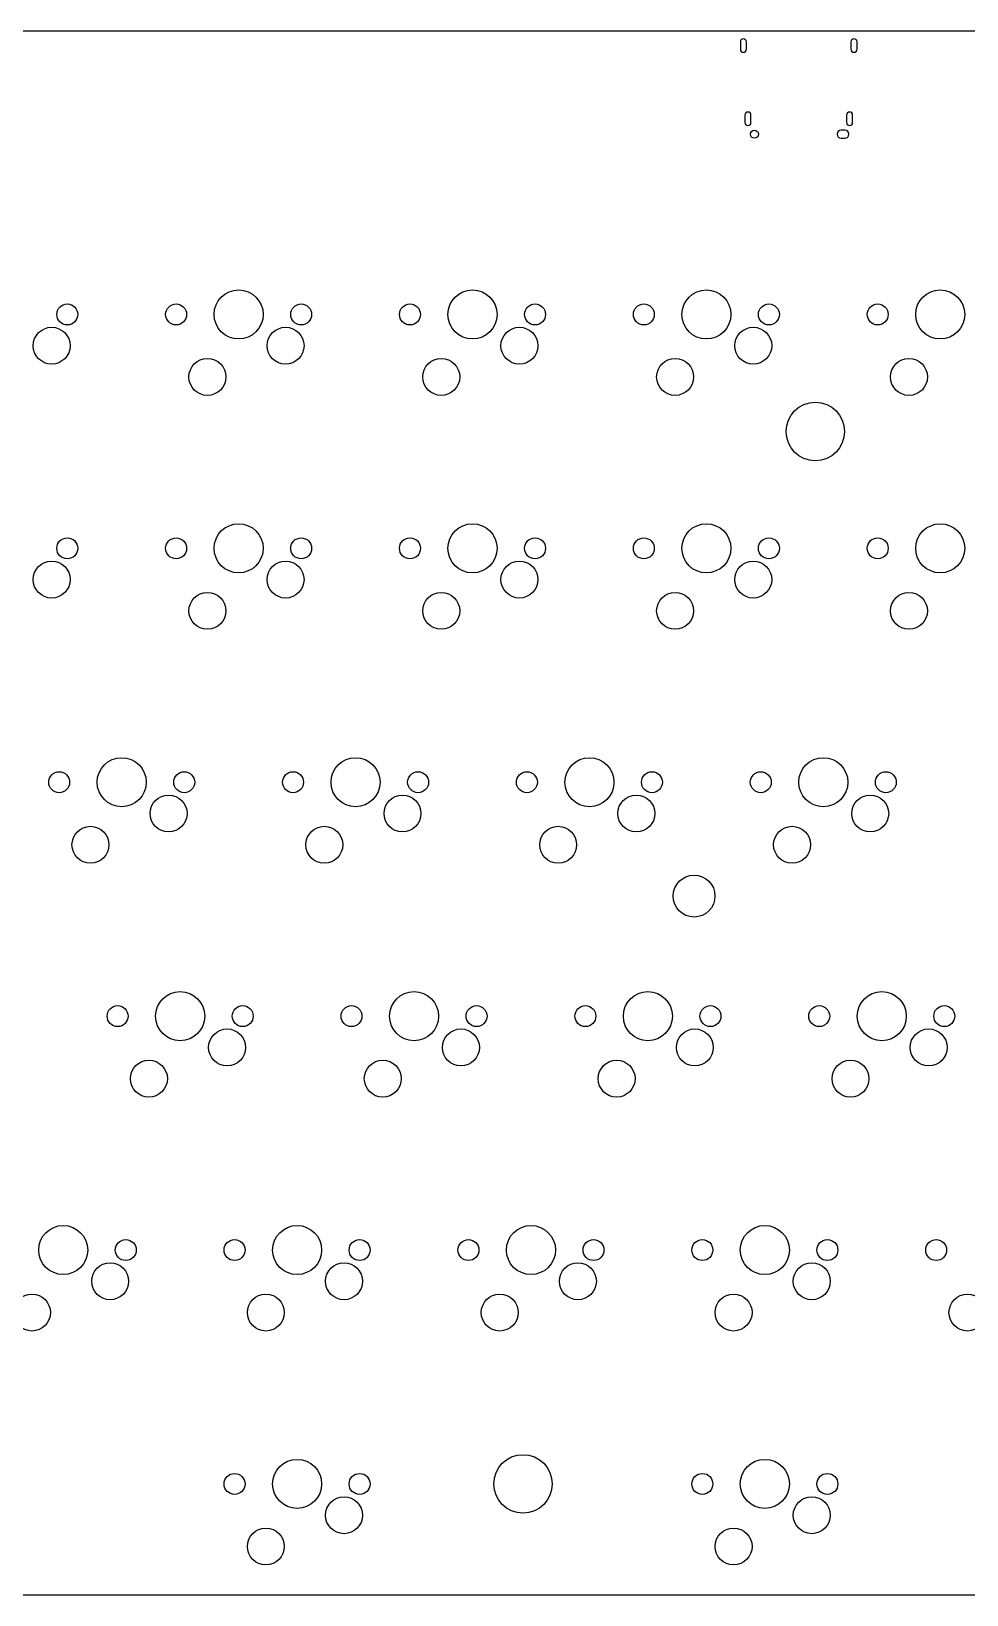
# Model space of a CAD drawing. Extents: x 1 to 300, y -114 to 13.
# Drawn here: x 88.2 to 164.2, y -114 to 13 of the extents above; entities that cross this region are included whole.
import ezdxf

# ---------------------------------------------------------------- set-up
doc = ezdxf.new("R2010")
doc.units = 0
doc.layers.add('Part__Feature439', color=7, linetype='CONTINUOUS')

msp = doc.modelspace()

# ---------------------------------------------------------------- linework, layer by layer
at = {"layer": 'Part__Feature439'}
for p, q in [((243.7, 13), (57.3, 13)), ((243.7, 13, 1.6), (57.3, 13, 1.6)), ((243.7, 13), (57.3, 13)), ((243.7, 13, 1.6), (57.3, 13, 1.6)), ((145.76, 12.14), (145.76, 11.54)), ((145.76, 12.14, 1.6), (145.76, 11.54, 1.6)), ((145.76, 12.14), (145.76, 12.14, 1.6)), ((145.76, 12.14), (145.76, 12.14, 1.6)), ((145.76, 12.14, 1.6), (145.76, 11.54, 1.6)), ((145.76, 12.14), (145.76, 11.54)), ((145.76, 11.54), (145.76, 11.54, 1.6)), ((145.76, 11.54), (145.76, 11.54, 1.6)), ((146.26, 11.54), (146.26, 12.14)), ((146.26, 11.54, 1.6), (146.26, 12.14, 1.6)), ((146.26, 12.14), (146.26, 12.14, 1.6)), ((146.26, 11.54, 1.6), (146.26, 12.14, 1.6)), ((146.26, 12.14), (146.26, 12.14, 1.6)), ((146.26, 11.54), (146.26, 12.14)), ((146.26, 11.54), (146.26, 11.54, 1.6)), ((146.26, 11.54), (146.26, 11.54, 1.6)), ((154.74, 12.14), (154.74, 11.54)), ((154.74, 12.14, 1.6), (154.74, 11.54, 1.6)), ((154.74, 12.14), (154.74, 12.14, 1.6)), ((154.74, 12.14), (154.74, 12.14, 1.6)), ((154.74, 12.14, 1.6), (154.74, 11.54, 1.6)), ((154.74, 12.14), (154.74, 11.54)), ((154.74, 11.54), (154.74, 11.54, 1.6)), ((154.74, 11.54), (154.74, 11.54, 1.6)), ((155.24, 11.54), (155.24, 12.14)), ((155.24, 11.54, 1.6), (155.24, 12.14, 1.6)), ((155.24, 12.14), (155.24, 12.14, 1.6)), ((155.24, 11.54, 1.6), (155.24, 12.14, 1.6)), ((155.24, 12.14), (155.24, 12.14, 1.6)), ((155.24, 11.54), (155.24, 12.14)), ((155.24, 11.54), (155.24, 11.54, 1.6)), ((155.24, 11.54), (155.24, 11.54, 1.6)), ((146.12, 6.19), (146.12, 5.59)), ((146.12, 6.19, 1.6), (146.12, 5.59, 1.6)), ((146.12, 6.19), (146.12, 6.19, 1.6)), ((146.12, 6.19), (146.12, 6.19, 1.6)), ((146.12, 6.19, 1.6), (146.12, 5.59, 1.6)), ((146.12, 6.19), (146.12, 5.59)), ((146.12, 5.59), (146.12, 5.59, 1.6)), ((146.12, 5.59), (146.12, 5.59, 1.6)), ((146.62, 5.59), (146.62, 6.19)), ((146.62, 5.59, 1.6), (146.62, 6.19, 1.6)), ((146.62, 6.19), (146.62, 6.19, 1.6)), ((146.62, 5.59, 1.6), (146.62, 6.19, 1.6)), ((146.62, 6.19), (146.62, 6.19, 1.6)), ((146.62, 5.59), (146.62, 6.19)), ((146.62, 5.59), (146.62, 5.59, 1.6)), ((146.62, 5.59), (146.62, 5.59, 1.6)), ((154.38, 6.19), (154.38, 5.59)), ((154.38, 6.19, 1.6), (154.38, 5.59, 1.6)), ((154.38, 6.19), (154.38, 6.19, 1.6)), ((154.38, 6.19), (154.38, 6.19, 1.6)), ((154.38, 6.19, 1.6), (154.38, 5.59, 1.6)), ((154.38, 6.19), (154.38, 5.59)), ((154.38, 5.59), (154.38, 5.59, 1.6)), ((154.38, 5.59), (154.38, 5.59, 1.6)), ((154.88, 5.59), (154.88, 6.19)), ((154.88, 5.59, 1.6), (154.88, 6.19, 1.6)), ((154.88, 6.19), (154.88, 6.19, 1.6)), ((154.88, 5.59, 1.6), (154.88, 6.19, 1.6)), ((154.88, 6.19), (154.88, 6.19, 1.6)), ((154.88, 5.59), (154.88, 6.19)), ((154.88, 5.59), (154.88, 5.59, 1.6)), ((154.88, 5.59), (154.88, 5.59, 1.6)), ((146.575, 4.64), (146.575, 4.64, 1.6)), ((146.575, 4.64), (146.575, 4.64, 1.6)), ((154.25, 4.965), (153.95, 4.965)), ((154.25, 4.965, 1.6), (153.95, 4.965, 1.6)), ((154.25, 4.965, 1.6), (153.95, 4.965, 1.6)), ((153.95, 4.965), (153.95, 4.965, 1.6)), ((154.25, 4.965), (153.95, 4.965)), ((153.95, 4.965), (153.95, 4.965, 1.6)), ((153.95, 4.315), (154.25, 4.315)), ((153.95, 4.315, 1.6), (154.25, 4.315, 1.6)), ((153.95, 4.315), (153.95, 4.315, 1.6)), ((153.95, 4.315, 1.6), (154.25, 4.315, 1.6)), ((153.95, 4.315), (154.25, 4.315)), ((153.95, 4.315), (153.95, 4.315, 1.6)), ((154.25, 4.965), (154.25, 4.965, 1.6)), ((154.25, 4.965), (154.25, 4.965, 1.6)), ((154.25, 4.315), (154.25, 4.315, 1.6)), ((154.25, 4.315), (154.25, 4.315, 1.6)), ((90.2291, -10), (90.2291, -10, 1.6)), ((90.2291, -10), (90.2291, -10, 1.6)), ((99.0691, -10), (99.0691, -10, 1.6)), ((99.0691, -10), (99.0691, -10, 1.6)), ((103.006, -10), (103.006, -10, 1.6)), ((103.006, -10), (103.006, -10, 1.6)), ((109.229, -10), (109.229, -10, 1.6)), ((109.229, -10), (109.229, -10, 1.6)), ((118.069, -10), (118.069, -10, 1.6)), ((118.069, -10), (118.069, -10, 1.6)), ((122.006, -10), (122.006, -10, 1.6)), ((122.006, -10), (122.006, -10, 1.6)), ((128.229, -10), (128.229, -10, 1.6)), ((128.229, -10), (128.229, -10, 1.6)), ((137.069, -10), (137.069, -10, 1.6)), ((137.069, -10), (137.069, -10, 1.6)), ((141.006, -10), (141.006, -10, 1.6)), ((141.006, -10), (141.006, -10, 1.6)), ((147.229, -10), (147.229, -10, 1.6)), ((147.229, -10), (147.229, -10, 1.6)), ((156.069, -10), (156.069, -10, 1.6)), ((156.069, -10), (156.069, -10, 1.6)), ((160.006, -10), (160.006, -10, 1.6)), ((160.006, -10), (160.006, -10, 1.6)), ((88.31, -12.54), (88.31, -12.54, 1.6)), ((88.31, -12.54), (88.31, -12.54, 1.6)), ((107.31, -12.54), (107.31, -12.54, 1.6)), ((107.31, -12.54), (107.31, -12.54, 1.6)), ((126.31, -12.54), (126.31, -12.54, 1.6)), ((126.31, -12.54), (126.31, -12.54, 1.6)), ((145.31, -12.54), (145.31, -12.54, 1.6)), ((145.31, -12.54), (145.31, -12.54, 1.6)), ((100.96, -15.08), (100.96, -15.08, 1.6)), ((100.96, -15.08), (100.96, -15.08, 1.6)), ((119.96, -15.08), (119.96, -15.08, 1.6)), ((119.96, -15.08), (119.96, -15.08, 1.6)), ((138.96, -15.08), (138.96, -15.08, 1.6)), ((138.96, -15.08), (138.96, -15.08, 1.6)), ((157.96, -15.08), (157.96, -15.08, 1.6)), ((157.96, -15.08), (157.96, -15.08, 1.6)), ((149.477, -19.5058), (149.477, -19.5058, 1.6)), ((149.477, -19.5058), (149.477, -19.5058, 1.6)), ((90.2291, -29), (90.2291, -29, 1.6)), ((90.2291, -29), (90.2291, -29, 1.6)), ((99.0691, -29), (99.0691, -29, 1.6)), ((99.0691, -29), (99.0691, -29, 1.6)), ((103.006, -29), (103.006, -29, 1.6)), ((103.006, -29), (103.006, -29, 1.6)), ((109.229, -29), (109.229, -29, 1.6)), ((109.229, -29), (109.229, -29, 1.6)), ((118.069, -29), (118.069, -29, 1.6)), ((118.069, -29), (118.069, -29, 1.6)), ((122.006, -29), (122.006, -29, 1.6)), ((122.006, -29), (122.006, -29, 1.6)), ((128.229, -29), (128.229, -29, 1.6)), ((128.229, -29), (128.229, -29, 1.6)), ((137.069, -29), (137.069, -29, 1.6)), ((137.069, -29), (137.069, -29, 1.6)), ((141.006, -29), (141.006, -29, 1.6)), ((141.006, -29), (141.006, -29, 1.6)), ((147.229, -29), (147.229, -29, 1.6)), ((147.229, -29), (147.229, -29, 1.6)), ((156.069, -29), (156.069, -29, 1.6)), ((156.069, -29), (156.069, -29, 1.6)), ((160.006, -29), (160.006, -29, 1.6)), ((160.006, -29), (160.006, -29, 1.6)), ((88.31, -31.54), (88.31, -31.54, 1.6)), ((88.31, -31.54), (88.31, -31.54, 1.6)), ((107.31, -31.54), (107.31, -31.54, 1.6)), ((107.31, -31.54), (107.31, -31.54, 1.6)), ((126.31, -31.54), (126.31, -31.54, 1.6)), ((126.31, -31.54), (126.31, -31.54, 1.6)), ((145.31, -31.54), (145.31, -31.54, 1.6)), ((145.31, -31.54), (145.31, -31.54, 1.6)), ((100.96, -34.08), (100.96, -34.08, 1.6)), ((100.96, -34.08), (100.96, -34.08, 1.6)), ((119.96, -34.08), (119.96, -34.08, 1.6)), ((119.96, -34.08), (119.96, -34.08, 1.6)), ((138.96, -34.08), (138.96, -34.08, 1.6)), ((138.96, -34.08), (138.96, -34.08, 1.6)), ((157.96, -34.08), (157.96, -34.08, 1.6)), ((157.96, -34.08), (157.96, -34.08, 1.6)), ((89.5691, -48), (89.5691, -48, 1.6)), ((89.5691, -48), (89.5691, -48, 1.6)), ((93.5061, -48), (93.5061, -48, 1.6)), ((93.5061, -48), (93.5061, -48, 1.6)), ((99.7291, -48), (99.7291, -48, 1.6)), ((99.7291, -48), (99.7291, -48, 1.6)), ((108.569, -48), (108.569, -48, 1.6)), ((108.569, -48), (108.569, -48, 1.6)), ((112.506, -48), (112.506, -48, 1.6)), ((112.506, -48), (112.506, -48, 1.6)), ((118.729, -48), (118.729, -48, 1.6)), ((118.729, -48), (118.729, -48, 1.6)), ((127.569, -48), (127.569, -48, 1.6)), ((127.569, -48), (127.569, -48, 1.6)), ((131.506, -48), (131.506, -48, 1.6)), ((131.506, -48), (131.506, -48, 1.6)), ((137.729, -48), (137.729, -48, 1.6)), ((137.729, -48), (137.729, -48, 1.6)), ((146.569, -48), (146.569, -48, 1.6)), ((146.569, -48), (146.569, -48, 1.6)), ((150.506, -48), (150.506, -48, 1.6)), ((150.506, -48), (150.506, -48, 1.6)), ((156.729, -48), (156.729, -48, 1.6)), ((156.729, -48), (156.729, -48, 1.6)), ((97.81, -50.54), (97.81, -50.54, 1.6)), ((97.81, -50.54), (97.81, -50.54, 1.6)), ((116.81, -50.54), (116.81, -50.54, 1.6)), ((116.81, -50.54), (116.81, -50.54, 1.6)), ((135.81, -50.54), (135.81, -50.54, 1.6)), ((135.81, -50.54), (135.81, -50.54, 1.6)), ((154.81, -50.54), (154.81, -50.54, 1.6)), ((154.81, -50.54), (154.81, -50.54, 1.6)), ((91.46, -53.08), (91.46, -53.08, 1.6)), ((91.46, -53.08), (91.46, -53.08, 1.6)), ((110.46, -53.08), (110.46, -53.08, 1.6)), ((110.46, -53.08), (110.46, -53.08, 1.6)), ((129.46, -53.08), (129.46, -53.08, 1.6)), ((129.46, -53.08), (129.46, -53.08, 1.6)), ((148.46, -53.08), (148.46, -53.08, 1.6)), ((148.46, -53.08), (148.46, -53.08, 1.6)), ((140.3, -57.25), (140.3, -57.25, 1.6)), ((140.3, -57.25), (140.3, -57.25, 1.6)), ((94.3191, -67), (94.3191, -67, 1.6)), ((94.3191, -67), (94.3191, -67, 1.6)), ((98.2561, -67), (98.2561, -67, 1.6)), ((98.2561, -67), (98.2561, -67, 1.6)), ((104.479, -67), (104.479, -67, 1.6)), ((104.479, -67), (104.479, -67, 1.6)), ((113.319, -67), (113.319, -67, 1.6)), ((113.319, -67), (113.319, -67, 1.6)), ((117.256, -67), (117.256, -67, 1.6)), ((117.256, -67), (117.256, -67, 1.6)), ((123.479, -67), (123.479, -67, 1.6)), ((123.479, -67), (123.479, -67, 1.6)), ((132.319, -67), (132.319, -67, 1.6)), ((132.319, -67), (132.319, -67, 1.6)), ((136.256, -67), (136.256, -67, 1.6)), ((136.256, -67), (136.256, -67, 1.6)), ((142.479, -67), (142.479, -67, 1.6)), ((142.479, -67), (142.479, -67, 1.6)), ((151.319, -67), (151.319, -67, 1.6)), ((151.319, -67), (151.319, -67, 1.6)), ((155.256, -67), (155.256, -67, 1.6)), ((155.256, -67), (155.256, -67, 1.6)), ((161.479, -67), (161.479, -67, 1.6)), ((161.479, -67), (161.479, -67, 1.6)), ((102.56, -69.54), (102.56, -69.54, 1.6)), ((102.56, -69.54), (102.56, -69.54, 1.6)), ((121.56, -69.54), (121.56, -69.54, 1.6)), ((121.56, -69.54), (121.56, -69.54, 1.6)), ((140.56, -69.54), (140.56, -69.54, 1.6)), ((140.56, -69.54), (140.56, -69.54, 1.6)), ((159.56, -69.54), (159.56, -69.54, 1.6)), ((159.56, -69.54), (159.56, -69.54, 1.6)), ((96.21, -72.08), (96.21, -72.08, 1.6)), ((96.21, -72.08), (96.21, -72.08, 1.6)), ((115.21, -72.08), (115.21, -72.08, 1.6)), ((115.21, -72.08), (115.21, -72.08, 1.6)), ((134.21, -72.08), (134.21, -72.08, 1.6)), ((134.21, -72.08), (134.21, -72.08, 1.6)), ((153.21, -72.08), (153.21, -72.08, 1.6)), ((153.21, -72.08), (153.21, -72.08, 1.6)), ((88.7561, -86), (88.7561, -86, 1.6)), ((88.7561, -86), (88.7561, -86, 1.6)), ((94.9791, -86), (94.9791, -86, 1.6)), ((94.9791, -86), (94.9791, -86, 1.6)), ((103.819, -86), (103.819, -86, 1.6)), ((103.819, -86), (103.819, -86, 1.6)), ((107.756, -86), (107.756, -86, 1.6)), ((107.756, -86), (107.756, -86, 1.6)), ((113.979, -86), (113.979, -86, 1.6)), ((113.979, -86), (113.979, -86, 1.6)), ((122.819, -86), (122.819, -86, 1.6)), ((122.819, -86), (122.819, -86, 1.6)), ((126.756, -86), (126.756, -86, 1.6)), ((126.756, -86), (126.756, -86, 1.6)), ((132.979, -86), (132.979, -86, 1.6)), ((132.979, -86), (132.979, -86, 1.6)), ((141.819, -86), (141.819, -86, 1.6)), ((141.819, -86), (141.819, -86, 1.6)), ((145.756, -86), (145.756, -86, 1.6)), ((145.756, -86), (145.756, -86, 1.6)), ((151.979, -86), (151.979, -86, 1.6)), ((151.979, -86), (151.979, -86, 1.6)), ((160.819, -86), (160.819, -86, 1.6)), ((160.819, -86), (160.819, -86, 1.6)), ((93.06, -88.54), (93.06, -88.54, 1.6)), ((93.06, -88.54), (93.06, -88.54, 1.6)), ((112.06, -88.54), (112.06, -88.54, 1.6)), ((112.06, -88.54), (112.06, -88.54, 1.6)), ((131.06, -88.54), (131.06, -88.54, 1.6)), ((131.06, -88.54), (131.06, -88.54, 1.6)), ((150.06, -88.54), (150.06, -88.54, 1.6)), ((150.06, -88.54), (150.06, -88.54, 1.6)), ((105.71, -91.08), (105.71, -91.08, 1.6)), ((105.71, -91.08), (105.71, -91.08, 1.6)), ((124.71, -91.08), (124.71, -91.08, 1.6)), ((124.71, -91.08), (124.71, -91.08, 1.6)), ((143.71, -91.08), (143.71, -91.08, 1.6)), ((143.71, -91.08), (143.71, -91.08, 1.6)), ((162.71, -91.08), (162.71, -91.08, 1.6)), ((162.71, -91.08), (162.71, -91.08, 1.6)), ((103.819, -105), (103.819, -105, 1.6)), ((103.819, -105), (103.819, -105, 1.6)), ((107.756, -105), (107.756, -105, 1.6)), ((107.756, -105), (107.756, -105, 1.6)), ((113.979, -105), (113.979, -105, 1.6)), ((113.979, -105), (113.979, -105, 1.6)), ((125.727, -105), (125.727, -105, 1.6)), ((125.727, -105), (125.727, -105, 1.6)), ((141.819, -105), (141.819, -105, 1.6)), ((141.819, -105), (141.819, -105, 1.6)), ((145.756, -105), (145.756, -105, 1.6)), ((145.756, -105), (145.756, -105, 1.6)), ((151.979, -105), (151.979, -105, 1.6)), ((151.979, -105), (151.979, -105, 1.6)), ((112.06, -107.54), (112.06, -107.54, 1.6)), ((112.06, -107.54), (112.06, -107.54, 1.6)), ((150.06, -107.54), (150.06, -107.54, 1.6)), ((150.06, -107.54), (150.06, -107.54, 1.6)), ((105.71, -110.08), (105.71, -110.08, 1.6)), ((105.71, -110.08), (105.71, -110.08, 1.6)), ((143.71, -110.08), (143.71, -110.08, 1.6)), ((143.71, -110.08), (143.71, -110.08, 1.6)), ((9, -114), (292, -114)), ((9, -114, 1.6), (292, -114, 1.6)), ((9, -114), (292, -114)), ((9, -114, 1.6), (292, -114, 1.6))]:
    msp.add_line(p, q, dxfattribs=at)
for centre, radius in [((146.9, 4.64), 0.325), ((146.9, 4.64), 0.325), ((146.9, 4.64), 0.325), ((146.9, 4.64), 0.325), ((105, -10), 1.9939), ((105, -10), 1.9939), ((105, -10), 1.9939), ((105, -10), 1.9939), ((124, -10), 1.9939), ((124, -10), 1.9939), ((124, -10), 1.9939), ((124, -10), 1.9939), ((143, -10), 1.9939), ((143, -10), 1.9939), ((143, -10), 1.9939), ((143, -10), 1.9939), ((162, -10), 1.9939), ((162, -10), 1.9939), ((162, -10), 1.9939), ((162, -10), 1.9939), ((91.08, -10), 0.8509), ((91.08, -10), 0.8509), ((91.08, -10), 0.8509), ((91.08, -10), 0.8509), ((99.92, -10), 0.8509), ((99.92, -10), 0.8509), ((99.92, -10), 0.8509), ((99.92, -10), 0.8509), ((110.08, -10), 0.8509), ((110.08, -10), 0.8509), ((110.08, -10), 0.8509), ((110.08, -10), 0.8509), ((118.92, -10), 0.8509), ((118.92, -10), 0.8509), ((118.92, -10), 0.8509), ((118.92, -10), 0.8509), ((129.08, -10), 0.8509), ((129.08, -10), 0.8509), ((129.08, -10), 0.8509), ((129.08, -10), 0.8509), ((137.92, -10), 0.8509), ((137.92, -10), 0.8509), ((137.92, -10), 0.8509), ((137.92, -10), 0.8509), ((148.08, -10), 0.8509), ((148.08, -10), 0.8509), ((148.08, -10), 0.8509), ((148.08, -10), 0.8509), ((156.92, -10), 0.8509), ((156.92, -10), 0.8509), ((156.92, -10), 0.8509), ((156.92, -10), 0.8509), ((89.81, -12.54), 1.5), ((89.81, -12.54), 1.5), ((89.81, -12.54), 1.5), ((89.81, -12.54), 1.5), ((108.81, -12.54), 1.5), ((108.81, -12.54), 1.5), ((108.81, -12.54), 1.5), ((108.81, -12.54), 1.5), ((127.81, -12.54), 1.5), ((127.81, -12.54), 1.5), ((127.81, -12.54), 1.5), ((127.81, -12.54), 1.5), ((146.81, -12.54), 1.5), ((146.81, -12.54), 1.5), ((146.81, -12.54), 1.5), ((146.81, -12.54), 1.5), ((102.46, -15.08), 1.5), ((102.46, -15.08), 1.5), ((102.46, -15.08), 1.5), ((102.46, -15.08), 1.5), ((121.46, -15.08), 1.5), ((121.46, -15.08), 1.5), ((121.46, -15.08), 1.5), ((121.46, -15.08), 1.5), ((140.46, -15.08), 1.5), ((140.46, -15.08), 1.5), ((140.46, -15.08), 1.5), ((140.46, -15.08), 1.5), ((159.46, -15.08), 1.5), ((159.46, -15.08), 1.5), ((159.46, -15.08), 1.5), ((159.46, -15.08), 1.5), ((151.852, -19.5058), 2.375), ((151.852, -19.5058), 2.375), ((151.852, -19.5058), 2.375), ((151.852, -19.5058), 2.375), ((105, -29), 1.9939), ((105, -29), 1.9939), ((105, -29), 1.9939), ((105, -29), 1.9939), ((124, -29), 1.9939), ((124, -29), 1.9939), ((124, -29), 1.9939), ((124, -29), 1.9939), ((143, -29), 1.9939), ((143, -29), 1.9939), ((143, -29), 1.9939), ((143, -29), 1.9939), ((162, -29), 1.9939), ((162, -29), 1.9939), ((162, -29), 1.9939), ((162, -29), 1.9939), ((91.08, -29), 0.8509), ((91.08, -29), 0.8509), ((91.08, -29), 0.8509), ((91.08, -29), 0.8509), ((99.92, -29), 0.8509), ((99.92, -29), 0.8509), ((99.92, -29), 0.8509), ((99.92, -29), 0.8509), ((110.08, -29), 0.8509), ((110.08, -29), 0.8509), ((110.08, -29), 0.8509), ((110.08, -29), 0.8509), ((118.92, -29), 0.8509), ((118.92, -29), 0.8509), ((118.92, -29), 0.8509), ((118.92, -29), 0.8509), ((129.08, -29), 0.8509), ((129.08, -29), 0.8509), ((129.08, -29), 0.8509), ((129.08, -29), 0.8509), ((137.92, -29), 0.8509), ((137.92, -29), 0.8509), ((137.92, -29), 0.8509), ((137.92, -29), 0.8509), ((148.08, -29), 0.8509), ((148.08, -29), 0.8509), ((148.08, -29), 0.8509), ((148.08, -29), 0.8509), ((156.92, -29), 0.8509), ((156.92, -29), 0.8509), ((156.92, -29), 0.8509), ((156.92, -29), 0.8509), ((89.81, -31.54), 1.5), ((89.81, -31.54), 1.5), ((89.81, -31.54), 1.5), ((89.81, -31.54), 1.5), ((108.81, -31.54), 1.5), ((108.81, -31.54), 1.5), ((108.81, -31.54), 1.5), ((108.81, -31.54), 1.5), ((127.81, -31.54), 1.5), ((127.81, -31.54), 1.5), ((127.81, -31.54), 1.5), ((127.81, -31.54), 1.5), ((146.81, -31.54), 1.5), ((146.81, -31.54), 1.5), ((146.81, -31.54), 1.5), ((146.81, -31.54), 1.5), ((102.46, -34.08), 1.5), ((102.46, -34.08), 1.5), ((102.46, -34.08), 1.5), ((102.46, -34.08), 1.5), ((121.46, -34.08), 1.5), ((121.46, -34.08), 1.5), ((121.46, -34.08), 1.5), ((121.46, -34.08), 1.5), ((140.46, -34.08), 1.5), ((140.46, -34.08), 1.5), ((140.46, -34.08), 1.5), ((140.46, -34.08), 1.5), ((159.46, -34.08), 1.5), ((159.46, -34.08), 1.5), ((159.46, -34.08), 1.5), ((159.46, -34.08), 1.5), ((95.5, -48), 1.9939), ((95.5, -48), 1.9939), ((95.5, -48), 1.9939), ((95.5, -48), 1.9939), ((114.5, -48), 1.9939), ((114.5, -48), 1.9939), ((114.5, -48), 1.9939), ((114.5, -48), 1.9939), ((133.5, -48), 1.9939), ((133.5, -48), 1.9939), ((133.5, -48), 1.9939), ((133.5, -48), 1.9939), ((152.5, -48), 1.9939), ((152.5, -48), 1.9939), ((152.5, -48), 1.9939), ((152.5, -48), 1.9939), ((90.42, -48), 0.8509), ((90.42, -48), 0.8509), ((90.42, -48), 0.8509), ((90.42, -48), 0.8509), ((100.58, -48), 0.8509), ((100.58, -48), 0.8509), ((100.58, -48), 0.8509), ((100.58, -48), 0.8509), ((109.42, -48), 0.8509), ((109.42, -48), 0.8509), ((109.42, -48), 0.8509), ((109.42, -48), 0.8509), ((119.58, -48), 0.8509), ((119.58, -48), 0.8509), ((119.58, -48), 0.8509), ((119.58, -48), 0.8509), ((128.42, -48), 0.8509), ((128.42, -48), 0.8509), ((128.42, -48), 0.8509), ((128.42, -48), 0.8509), ((138.58, -48), 0.8509), ((138.58, -48), 0.8509), ((138.58, -48), 0.8509), ((138.58, -48), 0.8509), ((147.42, -48), 0.8509), ((147.42, -48), 0.8509), ((147.42, -48), 0.8509), ((147.42, -48), 0.8509), ((157.58, -48), 0.8509), ((157.58, -48), 0.8509), ((157.58, -48), 0.8509), ((157.58, -48), 0.8509), ((99.31, -50.54), 1.5), ((99.31, -50.54), 1.5), ((99.31, -50.54), 1.5), ((99.31, -50.54), 1.5), ((118.31, -50.54), 1.5), ((118.31, -50.54), 1.5), ((118.31, -50.54), 1.5), ((118.31, -50.54), 1.5), ((137.31, -50.54), 1.5), ((137.31, -50.54), 1.5), ((137.31, -50.54), 1.5), ((137.31, -50.54), 1.5), ((156.31, -50.54), 1.5), ((156.31, -50.54), 1.5), ((156.31, -50.54), 1.5), ((156.31, -50.54), 1.5), ((92.96, -53.08), 1.5), ((92.96, -53.08), 1.5), ((92.96, -53.08), 1.5), ((92.96, -53.08), 1.5), ((111.96, -53.08), 1.5), ((111.96, -53.08), 1.5), ((111.96, -53.08), 1.5), ((111.96, -53.08), 1.5), ((130.96, -53.08), 1.5), ((130.96, -53.08), 1.5), ((130.96, -53.08), 1.5), ((130.96, -53.08), 1.5), ((149.96, -53.08), 1.5), ((149.96, -53.08), 1.5), ((149.96, -53.08), 1.5), ((149.96, -53.08), 1.5), ((142, -57.25), 1.7), ((142, -57.25), 1.7), ((142, -57.25), 1.7), ((142, -57.25), 1.7), ((100.25, -67), 1.9939), ((100.25, -67), 1.9939), ((100.25, -67), 1.9939), ((100.25, -67), 1.9939), ((119.25, -67), 1.9939), ((119.25, -67), 1.9939), ((119.25, -67), 1.9939), ((119.25, -67), 1.9939), ((138.25, -67), 1.9939), ((138.25, -67), 1.9939), ((138.25, -67), 1.9939), ((138.25, -67), 1.9939), ((157.25, -67), 1.9939), ((157.25, -67), 1.9939), ((157.25, -67), 1.9939), ((157.25, -67), 1.9939), ((95.17, -67), 0.8509), ((95.17, -67), 0.8509), ((95.17, -67), 0.8509), ((95.17, -67), 0.8509), ((105.33, -67), 0.8509), ((105.33, -67), 0.8509), ((105.33, -67), 0.8509), ((105.33, -67), 0.8509), ((114.17, -67), 0.8509), ((114.17, -67), 0.8509), ((114.17, -67), 0.8509), ((114.17, -67), 0.8509), ((124.33, -67), 0.8509), ((124.33, -67), 0.8509), ((124.33, -67), 0.8509), ((124.33, -67), 0.8509), ((133.17, -67), 0.8509), ((133.17, -67), 0.8509), ((133.17, -67), 0.8509), ((133.17, -67), 0.8509), ((143.33, -67), 0.8509), ((143.33, -67), 0.8509), ((143.33, -67), 0.8509), ((143.33, -67), 0.8509), ((152.17, -67), 0.8509), ((152.17, -67), 0.8509), ((152.17, -67), 0.8509), ((152.17, -67), 0.8509), ((162.33, -67), 0.8509), ((162.33, -67), 0.8509), ((162.33, -67), 0.8509), ((162.33, -67), 0.8509), ((104.06, -69.54), 1.5), ((104.06, -69.54), 1.5), ((104.06, -69.54), 1.5), ((104.06, -69.54), 1.5), ((123.06, -69.54), 1.5), ((123.06, -69.54), 1.5), ((123.06, -69.54), 1.5), ((123.06, -69.54), 1.5), ((142.06, -69.54), 1.5), ((142.06, -69.54), 1.5), ((142.06, -69.54), 1.5), ((142.06, -69.54), 1.5), ((161.06, -69.54), 1.5), ((161.06, -69.54), 1.5), ((161.06, -69.54), 1.5), ((161.06, -69.54), 1.5), ((97.71, -72.08), 1.5), ((97.71, -72.08), 1.5), ((97.71, -72.08), 1.5), ((97.71, -72.08), 1.5), ((116.71, -72.08), 1.5), ((116.71, -72.08), 1.5), ((116.71, -72.08), 1.5), ((116.71, -72.08), 1.5), ((135.71, -72.08), 1.5), ((135.71, -72.08), 1.5), ((135.71, -72.08), 1.5), ((135.71, -72.08), 1.5), ((154.71, -72.08), 1.5), ((154.71, -72.08), 1.5), ((154.71, -72.08), 1.5), ((154.71, -72.08), 1.5), ((90.75, -86), 1.9939), ((90.75, -86), 1.9939), ((90.75, -86), 1.9939), ((90.75, -86), 1.9939), ((109.75, -86), 1.9939), ((109.75, -86), 1.9939), ((109.75, -86), 1.9939), ((109.75, -86), 1.9939), ((128.75, -86), 1.9939), ((128.75, -86), 1.9939), ((128.75, -86), 1.9939), ((128.75, -86), 1.9939), ((147.75, -86), 1.9939), ((147.75, -86), 1.9939), ((147.75, -86), 1.9939), ((147.75, -86), 1.9939), ((95.83, -86), 0.8509), ((95.83, -86), 0.8509), ((95.83, -86), 0.8509), ((95.83, -86), 0.8509), ((104.67, -86), 0.8509), ((104.67, -86), 0.8509), ((104.67, -86), 0.8509), ((104.67, -86), 0.8509), ((114.83, -86), 0.8509), ((114.83, -86), 0.8509), ((114.83, -86), 0.8509), ((114.83, -86), 0.8509), ((123.67, -86), 0.8509), ((123.67, -86), 0.8509), ((123.67, -86), 0.8509), ((123.67, -86), 0.8509), ((133.83, -86), 0.8509), ((133.83, -86), 0.8509), ((133.83, -86), 0.8509), ((133.83, -86), 0.8509), ((142.67, -86), 0.8509), ((142.67, -86), 0.8509), ((142.67, -86), 0.8509), ((142.67, -86), 0.8509), ((152.83, -86), 0.8509), ((152.83, -86), 0.8509), ((152.83, -86), 0.8509), ((152.83, -86), 0.8509), ((161.67, -86), 0.8509), ((161.67, -86), 0.8509), ((161.67, -86), 0.8509), ((161.67, -86), 0.8509), ((94.56, -88.54), 1.5), ((94.56, -88.54), 1.5), ((94.56, -88.54), 1.5), ((94.56, -88.54), 1.5), ((113.56, -88.54), 1.5), ((113.56, -88.54), 1.5), ((113.56, -88.54), 1.5), ((113.56, -88.54), 1.5), ((132.56, -88.54), 1.5), ((132.56, -88.54), 1.5), ((132.56, -88.54), 1.5), ((132.56, -88.54), 1.5), ((151.56, -88.54), 1.5), ((151.56, -88.54), 1.5), ((151.56, -88.54), 1.5), ((151.56, -88.54), 1.5), ((88.21, -91.08), 1.5), ((88.21, -91.08), 1.5), ((88.21, -91.08), 1.5), ((88.21, -91.08), 1.5), ((107.21, -91.08), 1.5), ((107.21, -91.08), 1.5), ((107.21, -91.08), 1.5), ((107.21, -91.08), 1.5), ((126.21, -91.08), 1.5), ((126.21, -91.08), 1.5), ((126.21, -91.08), 1.5), ((126.21, -91.08), 1.5), ((145.21, -91.08), 1.5), ((145.21, -91.08), 1.5), ((145.21, -91.08), 1.5), ((145.21, -91.08), 1.5), ((164.21, -91.08), 1.5), ((164.21, -91.08), 1.5), ((164.21, -91.08), 1.5), ((164.21, -91.08), 1.5), ((128.102, -105), 2.375), ((128.102, -105), 2.375), ((128.102, -105), 2.375), ((128.102, -105), 2.375), ((109.75, -105), 1.9939), ((109.75, -105), 1.9939), ((109.75, -105), 1.9939), ((109.75, -105), 1.9939), ((147.75, -105), 1.9939), ((147.75, -105), 1.9939), ((147.75, -105), 1.9939), ((147.75, -105), 1.9939), ((104.67, -105), 0.8509), ((104.67, -105), 0.8509), ((104.67, -105), 0.8509), ((104.67, -105), 0.8509), ((114.83, -105), 0.8509), ((114.83, -105), 0.8509), ((114.83, -105), 0.8509), ((114.83, -105), 0.8509), ((142.67, -105), 0.8509), ((142.67, -105), 0.8509), ((142.67, -105), 0.8509), ((142.67, -105), 0.8509), ((152.83, -105), 0.8509), ((152.83, -105), 0.8509), ((152.83, -105), 0.8509), ((152.83, -105), 0.8509), ((113.56, -107.54), 1.5), ((113.56, -107.54), 1.5), ((113.56, -107.54), 1.5), ((113.56, -107.54), 1.5), ((151.56, -107.54), 1.5), ((151.56, -107.54), 1.5), ((151.56, -107.54), 1.5), ((151.56, -107.54), 1.5), ((107.21, -110.08), 1.5), ((107.21, -110.08), 1.5), ((107.21, -110.08), 1.5), ((107.21, -110.08), 1.5), ((145.21, -110.08), 1.5), ((145.21, -110.08), 1.5), ((145.21, -110.08), 1.5), ((145.21, -110.08), 1.5)]:
    msp.add_circle(centre, radius, dxfattribs=at)
for centre, radius, start, end in [((146.01, 12.14), 0.25, 0, 180), ((146.01, 12.14, 1.6), 0.25, 0, 180), ((146.01, 12.14), 0.25, 0, 180), ((146.01, 12.14, 1.6), 0.25, 0, 180), ((146.01, 11.54), 0.25, 180, 0), ((146.01, 11.54, 1.6), 0.25, 180, 0), ((146.01, 11.54), 0.25, 180, 0), ((146.01, 11.54, 1.6), 0.25, 180, 0), ((154.99, 12.14), 0.25, 0, 180), ((154.99, 12.14, 1.6), 0.25, 0, 180), ((154.99, 12.14), 0.25, 0, 180), ((154.99, 12.14, 1.6), 0.25, 0, 180), ((154.99, 11.54), 0.25, 180, 0), ((154.99, 11.54, 1.6), 0.25, 180, 0), ((154.99, 11.54), 0.25, 180, 0), ((154.99, 11.54, 1.6), 0.25, 180, 0), ((146.37, 6.19), 0.25, 0, 180), ((146.37, 6.19, 1.6), 0.25, 0, 180), ((146.37, 6.19), 0.25, 0, 180), ((146.37, 6.19, 1.6), 0.25, 0, 180), ((154.63, 6.19), 0.25, 0, 180), ((154.63, 6.19, 1.6), 0.25, 0, 180), ((154.63, 6.19), 0.25, 0, 180), ((154.63, 6.19, 1.6), 0.25, 0, 180), ((146.37, 5.59), 0.25, 180, 0), ((146.37, 5.59, 1.6), 0.25, 180, 0), ((146.37, 5.59), 0.25, 180, 0), ((146.37, 5.59, 1.6), 0.25, 180, 0), ((154.63, 5.59), 0.25, 180, 0), ((154.63, 5.59, 1.6), 0.25, 180, 0), ((154.63, 5.59), 0.25, 180, 0), ((154.63, 5.59, 1.6), 0.25, 180, 0), ((153.95, 4.64), 0.325, 90, -90), ((153.95, 4.64, 1.6), 0.325, 90, -90), ((153.95, 4.64), 0.325, 90, -90), ((153.95, 4.64, 1.6), 0.325, 90, -90), ((154.25, 4.64), 0.325, -90, 90), ((154.25, 4.64, 1.6), 0.325, -90, 90), ((154.25, 4.64), 0.325, -90, 90), ((154.25, 4.64, 1.6), 0.325, -90, 90)]:
    msp.add_arc(centre, radius, start, end, dxfattribs=at)

doc.saveas('drawing.dxf')
